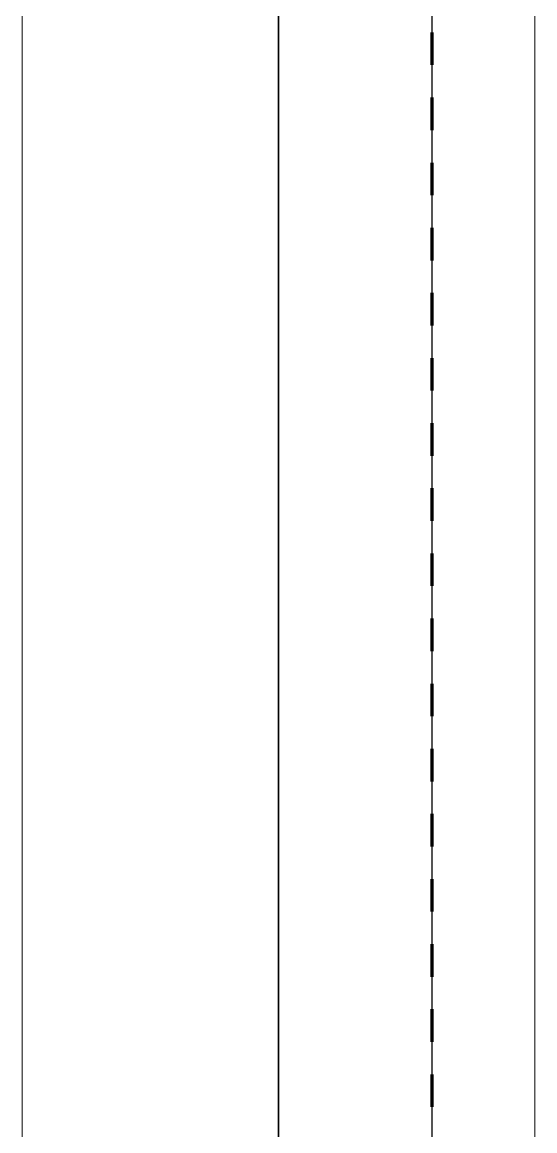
# Model space of a CAD drawing. Header units: millimetres. Extents: x -5300 to 98858, y -5196 to 93886.
# Drawn here: x 44825 to 44875, y 80671.3 to 80779.4 of the extents above; entities that cross this region are included whole.
import ezdxf

# ---------------------------------------------------------------- set-up
doc = ezdxf.new("R2010")
doc.units = ezdxf.units.MM
doc.linetypes.add('Штрих', pattern=[6.35, 3.175, -3.175])
doc.linetypes.add('Штрих_2_', pattern=[6.35, 3.175, -3.175])
for name, color, linetype, lineweight, true_color in [('_Разделитель помещений_', 4, 'Штрих', 70, 0x00ffff), ('Двери', 7, 'Continuous', 18, 0x7f7f7f), ('Стены', 7, 'Continuous', 18, 0x7f7f7f), ('Стены разрез', 7, 'Continuous', 50, 0x7f7f7f)]:
    doc.layers.add(name, color=color, linetype=linetype, lineweight=lineweight, true_color=true_color)

# ---------------------------------------------------------------- blocks, each defined once
blk = doc.blocks.new('СТВ_Перегородка_Кирпич 210889 - СТВ_Перегородка_Кирпич 2-248468-Подвал')
at = {"layer": 'Стены', "color": 254, "true_color": 0xd4d4d4}
blk.add_line((44850, 79310), (44850, 87500), dxfattribs=at)
blk = doc.blocks.new('СТВ_Перегородка_Кирпич 210889 - СТВ_Перегородка_Кирпич 210889-248465-Подвал')
at = {"layer": 'Стены', "color": 254, "true_color": 0xd4d4d4}
for p, q in [((44850, 80240), (44850, 81940)), ((44850, 81940), (44850, 80240)), ((44865, 81940), (44865, 80240))]:
    blk.add_line(p, q, dxfattribs=at)
at = {"layer": 'Стены разрез', "color": 254, "lineweight": 25, "true_color": 0xd4d4d4}
for p, q in [((44850, 79190), (44850, 87350)), ((44850, 84235), (44850, 79175)), ((44865, 79175), (44865, 84235))]:
    blk.add_line(p, q, dxfattribs=at)
blk.add_blockref('СТВ_Перегородка_Кирпич 210889 - СТВ_Перегородка_Кирпич 2-248468-Подвал', (0, 0))
blk = doc.blocks.new('Дп-10 211017 - Дп-10-248540-Подвал')
at = {"layer": 'Двери', "color": 254, "true_color": 0xd4d4d4}
for p, q in [((44865, 81950), (44865, 80230)), ((44865, 80230), (44865, 81950)), ((44875, 80230), (44875, 81950)), ((44875, 81950), (44875, 80230)), ((44865, 80240), (44865, 81940)), ((44865, 80240), (44865, 81940)), ((44825, 80328), (44825, 81852)), ((44825, 81852), (44825, 80328)), ((44865, 81852), (44865, 80328)), ((44865, 81852), (44865, 80328)), ((44865, 81850), (44865, 80330)), ((44865, 80330), (44865, 81850)), ((44875, 81850), (44875, 80330)), ((44875, 80330), (44875, 81850)), ((44825, 80340), (44825, 81840)), ((44825, 81840), (44825, 80340)), ((44825, 80328), (44825, 80952)), ((44825, 80328), (44825, 80952)), ((44825, 80952), (44825, 80328)), ((44825, 80952), (44825, 80328)), ((44865, 80952), (44865, 80328)), ((44865, 80328), (44865, 80952)), ((44865, 80952), (44865, 80328)), ((44865, 80328), (44865, 80952))]:
    blk.add_line(p, q, dxfattribs=at)
blk = doc.blocks.new('Дп-10 211017 - Дп-10 211017-248544-Подвал')
blk.add_blockref('Дп-10 211017 - Дп-10-248540-Подвал', (0, 0))

msp = doc.modelspace()

# ---------------------------------------------------------------- linework, layer by layer
at = {"layer": '_Разделитель помещений_', "color": 131, "linetype": 'Штрих_2_', "true_color": 0xaaffff}
msp.add_line((44865, 79175), (44865, 84235), dxfattribs=at)

# ---------------------------------------------------------------- block references
at = {"layer": 'Двери', "color": 254, "true_color": 0xd4d4d4}
msp.add_blockref('Дп-10 211017 - Дп-10 211017-248544-Подвал', (0, 0), dxfattribs=at)
at = {"layer": 'Стены', "color": 254, "true_color": 0xd4d4d4}
msp.add_blockref('СТВ_Перегородка_Кирпич 210889 - СТВ_Перегородка_Кирпич 210889-248465-Подвал', (0, 0), dxfattribs=at)

doc.saveas('drawing.dxf')
